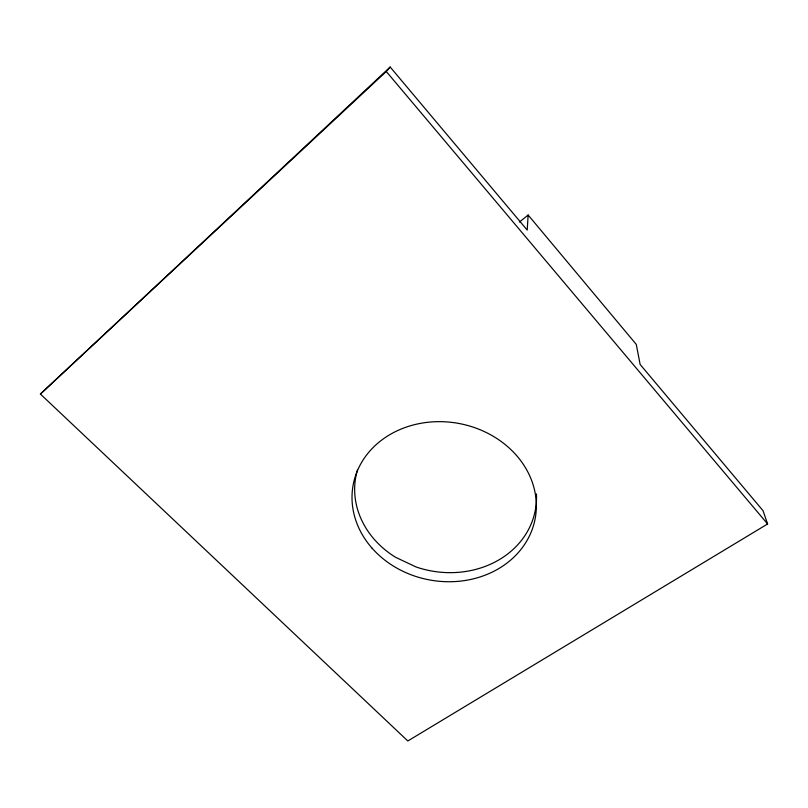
<?xml version="1.0" encoding="UTF-8"?>
<svg xmlns="http://www.w3.org/2000/svg" width="808" height="808" viewBox="0 0 808 808"><rect width="100%" height="100%" fill="white"/><g stroke="black" fill="none" stroke-linecap="round" stroke-linejoin="round"><path stroke-width="1.21" d="M528.139 215.019L527.21 230.078L390.183 67.024L40.4 394.051L407.828 740.976L767.6 523.978L763.035 510.717L640.128 364.448L636.28 344.4L528.139 215.019L519.403 222.089M40.4 394.051L386.264 71.478L390.183 67.024M386.264 71.478L767.6 523.978M536.441 493.941A91.294 78.861 10.1 0 1 416.029 566.953L395.526 557.268A91.294 78.861 10.1 0 1 357.459 469.973M372.135 548.258A92.556 79.608 10.2 0 0 529.998 534.785A92.556 79.608 10.2 0 0 430.422 422.029A92.556 79.608 10.2 0 0 372.135 548.258"/></g></svg>
